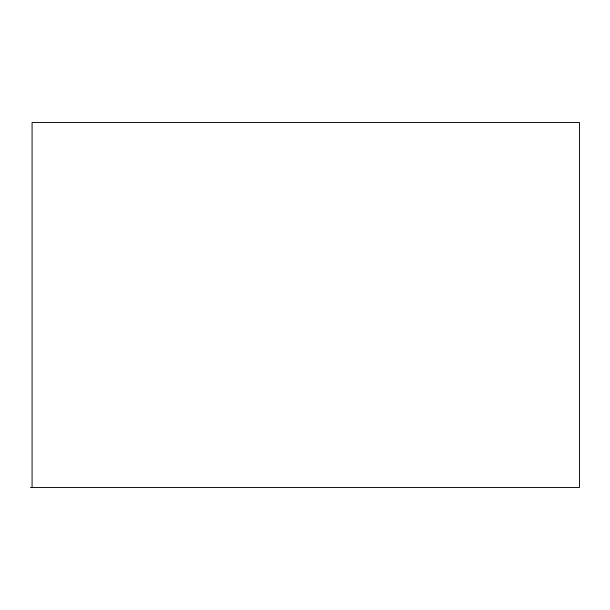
<?xml version="1.0" encoding="UTF-8"?>
<svg xmlns="http://www.w3.org/2000/svg" width="610" height="610" viewBox="0 0 610 610"><rect width="100%" height="100%" fill="white"/><g stroke="black" fill="none" stroke-linecap="round" stroke-linejoin="round"><path stroke-width="0.91" d="M30.5 487.474L579.5 487.474L579.5 122.526L32.078 122.526L32.078 487.474"/></g></svg>
